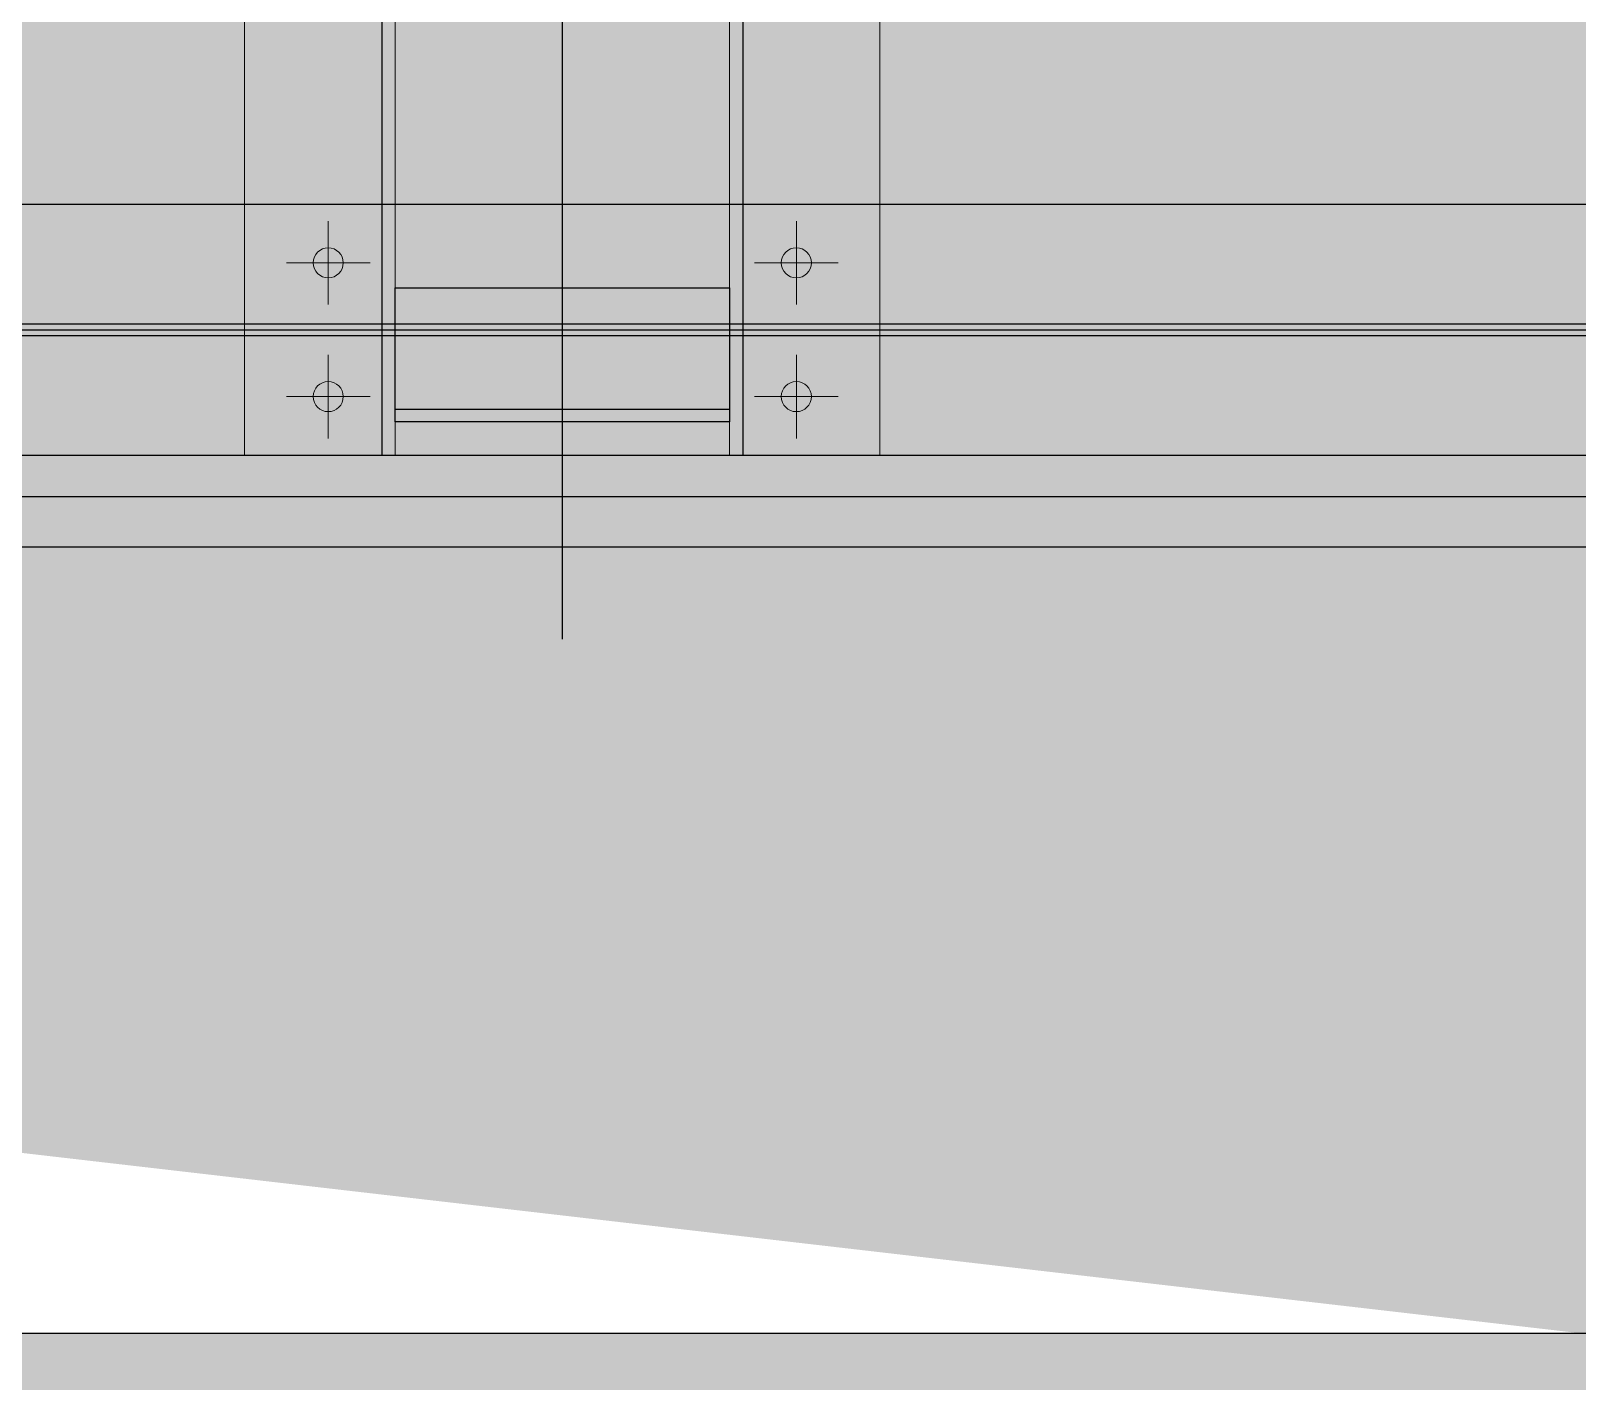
# Model space of a CAD drawing. Header units: millimetres. Extents: x 2370 to 266135, y -585395 to 33485.
# Drawn here: x 245503 to 247353, y 16224 to 17839 of the extents above; entities that cross this region are included whole.
import ezdxf
from ezdxf.lldxf.tags import DXFTag

# ---------------------------------------------------------------- set-up
doc = ezdxf.new("R2010")
doc.units = ezdxf.units.MM
doc.layers.add('0해치', color=253, linetype='Continuous', lineweight=9)
for name, color, linetype in [('1', 1, 'CENTER2'), ('2', 1, 'CENTER'), ('지상3층 평면도$0$A-ST-CONC', 2, 'Continuous'), ('히든선', 2, 'HIDDEN')]:
    doc.layers.add(name, color=color, linetype=linetype)
tags = doc.linetypes.add('CENTER', pattern=[2, 1.25, -0.25, 0.25, -0.25]).pattern_tags.tags
tags[10:11] = [DXFTag(74, 4), DXFTag(75, 0), DXFTag(340, '0'), DXFTag(46, 1.0), DXFTag(50, 0.0), DXFTag(44, 0.0), DXFTag(45, 0.0)]
tags[8:9] = [DXFTag(74, 4), DXFTag(75, 0), DXFTag(340, '0'), DXFTag(46, 1.0), DXFTag(50, 0.0), DXFTag(44, 0.0), DXFTag(45, 0.0)]
tags[6:7] = [DXFTag(74, 4), DXFTag(75, 0), DXFTag(340, '0'), DXFTag(46, 1.0), DXFTag(50, 0.0), DXFTag(44, 0.0), DXFTag(45, 0.0)]
tags[4:5] = [DXFTag(74, 4), DXFTag(75, 0), DXFTag(340, '0'), DXFTag(46, 1.0), DXFTag(50, 0.0), DXFTag(44, 0.0), DXFTag(45, 0.0)]
tags = doc.linetypes.add('CENTER2', pattern=[1.125, 0.75, -0.125, 0.125, -0.125]).pattern_tags.tags
tags[10:11] = [DXFTag(74, 4), DXFTag(75, 0), DXFTag(340, '0'), DXFTag(46, 1.0), DXFTag(50, 0.0), DXFTag(44, 0.0), DXFTag(45, 0.0)]
tags[8:9] = [DXFTag(74, 4), DXFTag(75, 0), DXFTag(340, '0'), DXFTag(46, 1.0), DXFTag(50, 0.0), DXFTag(44, 0.0), DXFTag(45, 0.0)]
tags[6:7] = [DXFTag(74, 4), DXFTag(75, 0), DXFTag(340, '0'), DXFTag(46, 1.0), DXFTag(50, 0.0), DXFTag(44, 0.0), DXFTag(45, 0.0)]
tags[4:5] = [DXFTag(74, 4), DXFTag(75, 0), DXFTag(340, '0'), DXFTag(46, 1.0), DXFTag(50, 0.0), DXFTag(44, 0.0), DXFTag(45, 0.0)]
tags = doc.linetypes.add('HIDDEN', pattern=[0.375, 0.25, -0.125]).pattern_tags.tags
tags[6:7] = [DXFTag(74, 4), DXFTag(75, 0), DXFTag(340, '0'), DXFTag(46, 1.0), DXFTag(50, 0.0), DXFTag(44, 0.0), DXFTag(45, 0.0)]
tags[4:5] = [DXFTag(74, 4), DXFTag(75, 0), DXFTag(340, '0'), DXFTag(46, 1.0), DXFTag(50, 0.0), DXFTag(44, 0.0), DXFTag(45, 0.0)]

# ---------------------------------------------------------------- blocks, each defined once
blk = doc.blocks.new('AC1')
at = {"color": 1, "linetype": 'CENTER2', "lineweight": 18}
for p, q in [((-6692.34, 135063.65), (-6692.34, 135113.65)), ((-6412.34, 135063.65), (-6412.34, 135113.65)), ((-6717.34, 135088.65), (-6667.34, 135088.65)), ((-6387.34, 135088.65), (-6437.34, 135088.65)), ((-6692.34, 134983.65), (-6692.34, 135033.65)), ((-6412.34, 134983.65), (-6412.34, 135033.65)), ((-6717.34, 135008.65), (-6667.34, 135008.65)), ((-6387.34, 135008.65), (-6437.34, 135008.65))]:
    blk.add_line(p, q, dxfattribs=at)
at = {"lineweight": 18}
for points in [[(-6742.34, 137923.65), (-6742.34, 134973.65), (-6652.34, 134973.65), (-6652.34, 137923.65)], [(-6362.34, 137923.65), (-6362.34, 134973.65), (-6452.34, 134973.65), (-6452.34, 137923.65)]]:
    blk.add_lwpolyline(points, close=True, dxfattribs=at)
blk.add_lwpolyline([(-6452.34, 134993.65), (-6452.34, 135073.65), (-6652.34, 135073.65), (-6652.34, 134993.65)], close=True)
for centre in [(-6692.34, 135088.65), (-6412.34, 135088.65), (-6692.34, 135008.65), (-6412.34, 135008.65)]:
    blk.add_circle(centre, 9, dxfattribs=at)
at = {"layer": '2'}
blk.add_line((-6452.34, 135001.15), (-6652.34, 135001.15), dxfattribs=at)
at = {"layer": '히든선'}
for p, q in [((-6660.34, 137923.65), (-6660.34, 134973.65)), ((-6444.34, 137923.65), (-6444.34, 134973.65))]:
    blk.add_line(p, q, dxfattribs=at)
blk = doc.blocks.new('w3')
blk.add_lwpolyline([(87947.52, -10626.32), (90347.52, -10626.32), (90347.52, -10776.32), (87947.52, -10776.32)], close=True)
at = {"layer": '1'}
blk.add_line((87947.52, -10701.32), (90347.52, -10701.32), dxfattribs=at)
at = {"layer": '2'}
for p, q in [((87947.52, -10697.82), (90347.52, -10697.82)), ((87947.52, -10704.82), (90347.52, -10704.82))]:
    blk.add_line(p, q, dxfattribs=at)

msp = doc.modelspace()

# ---------------------------------------------------------------- hatches: boundary and pattern name
at = {"layer": '0해치', "ltscale": 600, "transparency": 33554687}
h = msp.add_hatch(dxfattribs=at)
h.set_pattern_fill('CONC', color=256, scale=30, angle=180, style=0)
h.set_pattern_definition([(180, (107212.9, -640979.1), (-9e-14, -762), [0, -762]), (180, (107205.3, -640712.4), (-9e-14, -762), [0, -762]), (180, (107182.4, -641123.9), (-9e-14, -762), [0, -762]), (158.19859, (107578.66, -640887.7), (-2286, 762), [82.0699, -4021.4257]), (36.869898, (107502.46, -640857.22), (-2286, -1524), [38.1, -3771.9]), (310.601295, (107532.935, -640834.356), (-3810, 4572), [70.2529, -6955.03995]), (26.56505, (107784.4, -640742.9), (762, 762), [17.0388, -1686.845]), (146.309932, (107799.64, -640735.3), (-1524, 762), [27.4743, -2719.9558]), (288.43495, (107776.78, -640720.06), (762, -1524), [24.09656, -2385.559]), (45, (107296.7, -640666.7), (2e-13, 762), [32.3289, -1045.3018]), (180, (107319.6, -640643.86), (-762, -762), [45.72, -716.28]), (315, (107273.86, -640643.86), (762, -1e-13), [32.3289, -1045.3018]), (71.56505, (107388.16, -641154.4), (-762, -1524), [24.09656, -2385.559]), (180, (107395.8, -641131.5), (-762, -762), [38.1, -723.9]), (323.130102, (107357.68, -641131.54), (2286, -1524), [38.1, -3771.9]), (33.690068, (107792.02, -641162.02), (-1524, -762), [27.4743, -2719.9558]), (161.56505, (107814.88, -641146.78), (1524, -762), [48.1931, -2361.4625]), (306.869898, (107769.16, -641131.54), (-1524, 2286), [38.1, -3771.9]), (180, (107571, -641131.5), (-9e-14, -762), [0, -762]), (180, (107776.8, -640933.4), (-9e-14, -762), [0, -762]), (180, (107563.4, -640651.5), (-9e-14, -762), [0, -762]), (180, (107357.7, -640887.7), (-9e-14, -762), [0, -762]), (180, (107578.66, -641017.2), (-9e-14, -762), [0, -762]), (180, (107746.3, -641040.1), (-9e-14, -762), [0, -762]), (180, (107677.7, -640994.4), (-9e-14, -762), [0, -762]), (180, (107708.2, -640811.5), (-9e-14, -762), [0, -762]), (180, (107891.1, -640842), (-9e-14, -762), [0, -762]), (180, (107883.46, -641017.2), (-9e-14, -762), [0, -762]), (180, (107906.3, -641184.9), (-9e-14, -762), [0, -762]), (180, (107670.1, -641215.36), (-9e-14, -762), [0, -762]), (180, (107502.46, -641245.8), (-9e-14, -762), [0, -762]), (180, (107235.76, -641215.36), (-9e-14, -762), [0, -762]), (180, (107418.6, -640979.1), (-9e-14, -762), [0, -762]), (180, (107494.8, -641116.3), (-9e-14, -762), [0, -762]), (180, (107433.9, -640750.5), (-9e-14, -762), [0, -762]), (180, (107662.5, -640712.4), (-9e-14, -762), [0, -762]), (180, (107433.9, -640544.8), (-9e-14, -762), [0, -762]), (180, (107685.3, -640590.5), (-9e-14, -762), [0, -762]), (180, (107929.2, -640567.66), (-9e-14, -762), [0, -762]), (180, (107837.7, -640529.56), (-9e-14, -762), [0, -762]), (180, (107830.1, -640636.2), (-9e-14, -762), [0, -762]), (180, (107319.6, -640514.3), (-9e-14, -762), [0, -762]), (180, (107228.1, -640826.7), (-9e-14, -762), [0, -762]), (180, (107266.2, -641055.3), (-9e-14, -762), [0, -762]), (180, (107616.76, -640506.7), (-9e-14, -762), [0, -762])])
edge = h.paths.add_edge_path()
edge.add_line((244438.2, 15681.5), (239838.2, 15681.5))
edge.add_line((245038.2, 14902.5), (244438.2, 14902.5))
edge.add_line((244438.2, 14902.5), (244438.2, 15681.5))
edge.add_line((245038.2, 14902.5), (245038.2, 15681.5))
edge.add_line((252538.2, 15681.5), (245038.2, 15681.5))
edge.add_line((240438.2, 17081.5), (239838.2, 17081.5))
edge.add_line((240438.2, 17081.5), (240038.2, 17081.5))
edge.add_line((240438.2, 23481.5), (239838.2, 23481.5))
edge.add_line((239838.2, 15681.5), (239838.2, 17081.5))
edge.add_line((240438.2, 16281.5), (240438.2, 17081.5))
edge.add_line((239838.2, 23481.5), (239838.2, 25481.5))
edge.add_line((240438.2, 23481.5), (240438.2, 24881.5))
edge.add_line((252538.2, 15681.5), (252538.2, 25481.5))
edge.add_line((251938.2, 16281.5), (251938.2, 24881.5))
edge.add_line((252538.2, 25481.5), (239838.2, 25481.5))
edge.add_line((251938.2, 24881.5), (240438.2, 24881.5))
edge.add_line((251938.2, 16281.5), (240438.2, 16281.5))
edge.add_line((243863, 24882.3), (243713, 24882.3))
edge.add_line((244215, 24882.3), (244365, 24882.3))

# ---------------------------------------------------------------- linework, layer by layer
for p, q in [((251539.1, 17281.5), (241539.1, 17281.5)), ((251597.1, 17221.5), (241139.1, 17221.5))]:
    msp.add_line(p, q)
at = {"layer": '1'}
for p, q in [((246139.1, 23451.5), (246139.1, 17111.5)), ((246139.1, 23341.5), (246139.1, 17221.5))]:
    msp.add_line(p, q, dxfattribs=at)
at = {"layer": '지상3층 평면도$0$A-ST-CONC'}
msp.add_line((251938.2, 16280.6), (240438.2, 16280.6), dxfattribs=at)

# ---------------------------------------------------------------- block references
at = {"xscale": -2, "yscale": 2, "zscale": 2}
msp.add_blockref('AC1', (233034.4, -252615.8), dxfattribs=at)
at = {"xscale": -2, "yscale": 2, "zscale": 2, "rotation": 180}
msp.add_blockref('w3', (67844, -3921.2), dxfattribs=at)

doc.saveas('drawing.dxf')
